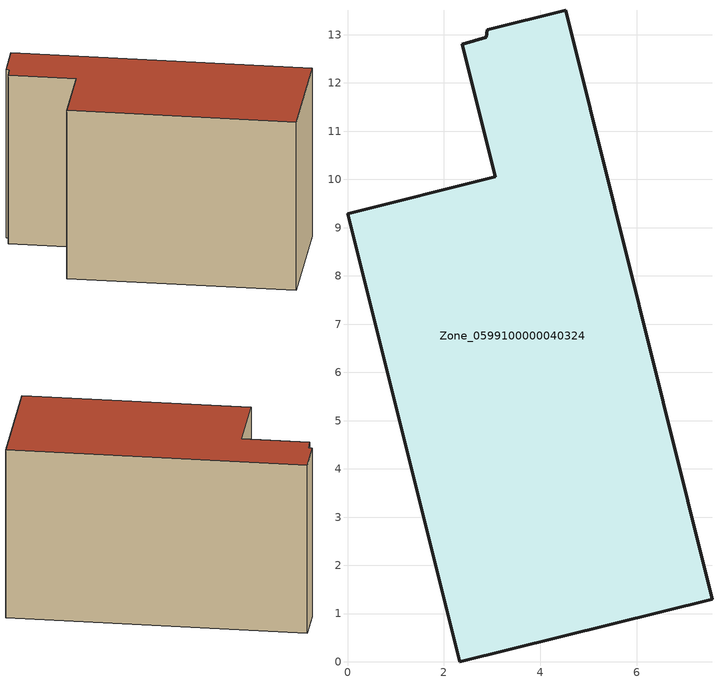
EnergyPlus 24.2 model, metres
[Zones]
Zone_0599100000040324
 floor ground (C_G): 7.56,1.3 2.33,0 0,9.29 3.06,10.05 2.38,12.8 2.88,12.95 2.9,13.1 4.53,13.51 z0
 wall outside (C_F): 2.33,0 7.56,1.3 4.53,13.51 2.9,13.1 2.88,12.95 2.38,12.8 3.06,10.05 0,9.29 2.33,0 z0:7.68
 roof outside (C_R): 4.53,13.51 2.9,13.1 2.88,12.95 2.38,12.8 3.06,10.05 0,9.29 2.33,0 7.56,1.3 z7.68
[BUILDING]
Pand.0599100000040324: North Axis=0; Terrain=City; Loads Convergence Tolerance Value=0.04; Temperature Convergence Tolerance Value=0.4; Solar Distribution=FullExterior; Maximum Number of Warmup Days=25; Minimum Number of Warmup Days=1
[Site:Location]
Rotterdam.The.Hague.AP_ZH_NLD Design_Conditions: Latitude=51.96; Longitude=4.45; Time Zone=1; Elevation=-4.5
[SITE:GROUNDTEMPERATURE:BUILDINGSURFACE]
18, 18, 18, 18, 18, 18, 18, 18, 18, 18, 18, 18
[MATERIAL] Thermal Absorptance=0.9; Solar Absorptance=0.7; Visible Absorptance=0.7
Name | Roughness | Thickness | Conductivity | Density | Specific Heat
G.TI.1975-1991 | MediumSmooth | 0.15 | 0.288461 | 540 | 1210
F.TI.1975-1991 | Rough | 0.3 | 0.230769 | 1920 | 840
R.TI.1975-1991 | MediumRough | 0.2 | 0.153846 | 1500 | 1000
[CONSTRUCTION]
C_G: G.TI.1975-1991
C_F: F.TI.1975-1991
C_R: R.TI.1975-1991
[ZONE]
Zone_0599100000040324: Type=1; Multiplier=1; Ceiling Height=Autocalculate; Volume=Autocalculate; Floor Area=autocalculate; Part of Total Floor Area=Yes
[ZONEINFILTRATION:DESIGNFLOWRATE]
Infil_Zone_0599100000040324: Zone or ZoneList or Space or SpaceList=Zone_0599100000040324; Schedule=AlwaysOn; Design Flow Rate Calculation Method=Flow/Area; Flow Rate per Floor Area=0.003; Constant Term Coefficient=1; Temperature Term Coefficient=0; Velocity Term Coefficient=0; Velocity Squared Term Coefficient=0
[HVACTEMPLATE:ZONE:IDEALLOADSAIRSYSTEM]
Zone_0599100000040324: Maximum Heating Supply Air Temperature=50; Minimum Cooling Supply Air Temperature=13; Maximum Heating Supply Air Humidity Ratio=0.0156; Minimum Cooling Supply Air Humidity Ratio=0.0077; Heating Limit=NoLimit; Cooling Limit=NoLimit; Dehumidification Control Type=ConstantSensibleHeatRatio; Cooling Sensible Heat Ratio=0.7; Dehumidification Setpoint=60; Humidification Control Type=None; Humidification Setpoint=30; Outdoor Air Method=None; Outdoor Air Flow Rate per Person=0.00944; Outdoor Air Flow Rate per Zone Floor Area=0; Outdoor Air Flow Rate per Zone=0; Demand Controlled Ventilation Type=None; Outdoor Air Economizer Type=NoEconomizer; Heat Recovery Type=None; Sensible Heat Recovery Effectiveness=0.7; Latent Heat Recovery Effectiveness=0.65
[ZONECONTROL:THERMOSTAT]
ThermostatControl_Zone_0599100000040324: Zone or ZoneList=Zone_0599100000040324; Control Type Schedule=DualSetpointControlType; Control 1=Thermostat_Zone_0599100000040324; Temperature Difference Between Cutout And Setpoint=0
[THERMOSTATSETPOINT:DUALSETPOINT]
Thermostat_Zone_0599100000040324: Heating Setpoint Temperature Schedule=HeatingSetpoint_Zone_0599100000040324; Cooling Setpoint Temperature Schedule=CoolingSetpoint_Zone_0599100000040324
[SCHEDULE:COMPACT]
HeatingSetpoint_Zone_0599100000040324: Through: 12/31, For: AllDays, Until: 24:00, 21
CoolingSetpoint_Zone_0599100000040324: Through: 12/31, For: AllDays, Until: 24:00, 24
DualSetpointControlType: Through: 12/31, For: AllDays, Until: 24:00, 4
AlwaysOn: Through: 12/31, For: AllDays, Until: 24:00, 1
